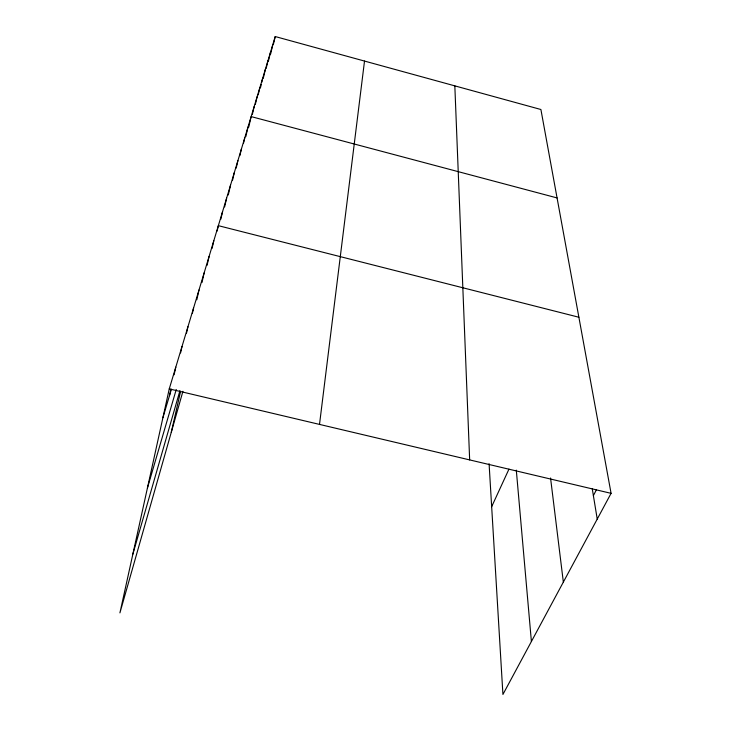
<?xml version="1.0" encoding="UTF-8"?>
<svg xmlns="http://www.w3.org/2000/svg" width="731" height="731" viewBox="0 0 731 731"><rect width="100%" height="100%" fill="white"/><g stroke="black" fill="none" stroke-linecap="round" stroke-linejoin="round"><path stroke-width="1.1" d="M319.511 424.4L364.513 61.066M489.085 463.71L502.928 694.45L611.079 493.343L540.903 109.504L275.231 36.55L169.254 388.883L119.921 612.88L182.933 391.295M169.482 395.645L170.935 389.066M174.097 374.811L175.796 367.136M180.566 352.954L182.019 346.448M186.506 333.172L187.949 326.739M192.363 313.453L193.596 307.943M196.794 299.801L198.996 289.997M201.966 282.541L204.159 272.846M207.083 265.307L209.093 256.444M212.072 248.394L213.817 240.727M171.264 432.313L180.566 391.496M217.116 231.078L218.35 225.669L578.888 317.245M220.853 219.126L222.571 211.634M224.6 206.974L226.628 198.147M228.273 194.985L230.53 185.171M232.549 180.228L234.285 172.68M236.186 168.103L237.904 160.637M239.869 155.648L241.394 149.042M243.505 143.294L244.766 137.839M245.771 136.734L248.019 127.039M248.686 127.249L251.153 116.604L557.068 197.927M252.396 114.237L254.187 106.516M255.347 104.396L257.12 96.757M258.198 94.875L259.962 87.318M260.464 87.784L261.214 84.586M261.716 82.448L262.712 78.18M263.297 78.199L265.371 69.335M266.157 68.431L267.948 60.755M268.423 61.121L270.452 52.44M270.616 54.03L272.882 44.381M273.485 43.979L275.231 36.55M132.85 554.18L179.954 390.601M147.406 488.098L176.253 389.477M162.903 417.703L171.365 389.349M491.661 506.693L508.959 469.138M593.38 495.591L596.478 489.697M169.254 388.883L611.079 493.343M592.274 488.856L597.236 519.083M550.553 478.01L563.345 582.104M516.305 470.152L531.4 641.507M454.828 85.865L469.658 459.909"/></g></svg>
